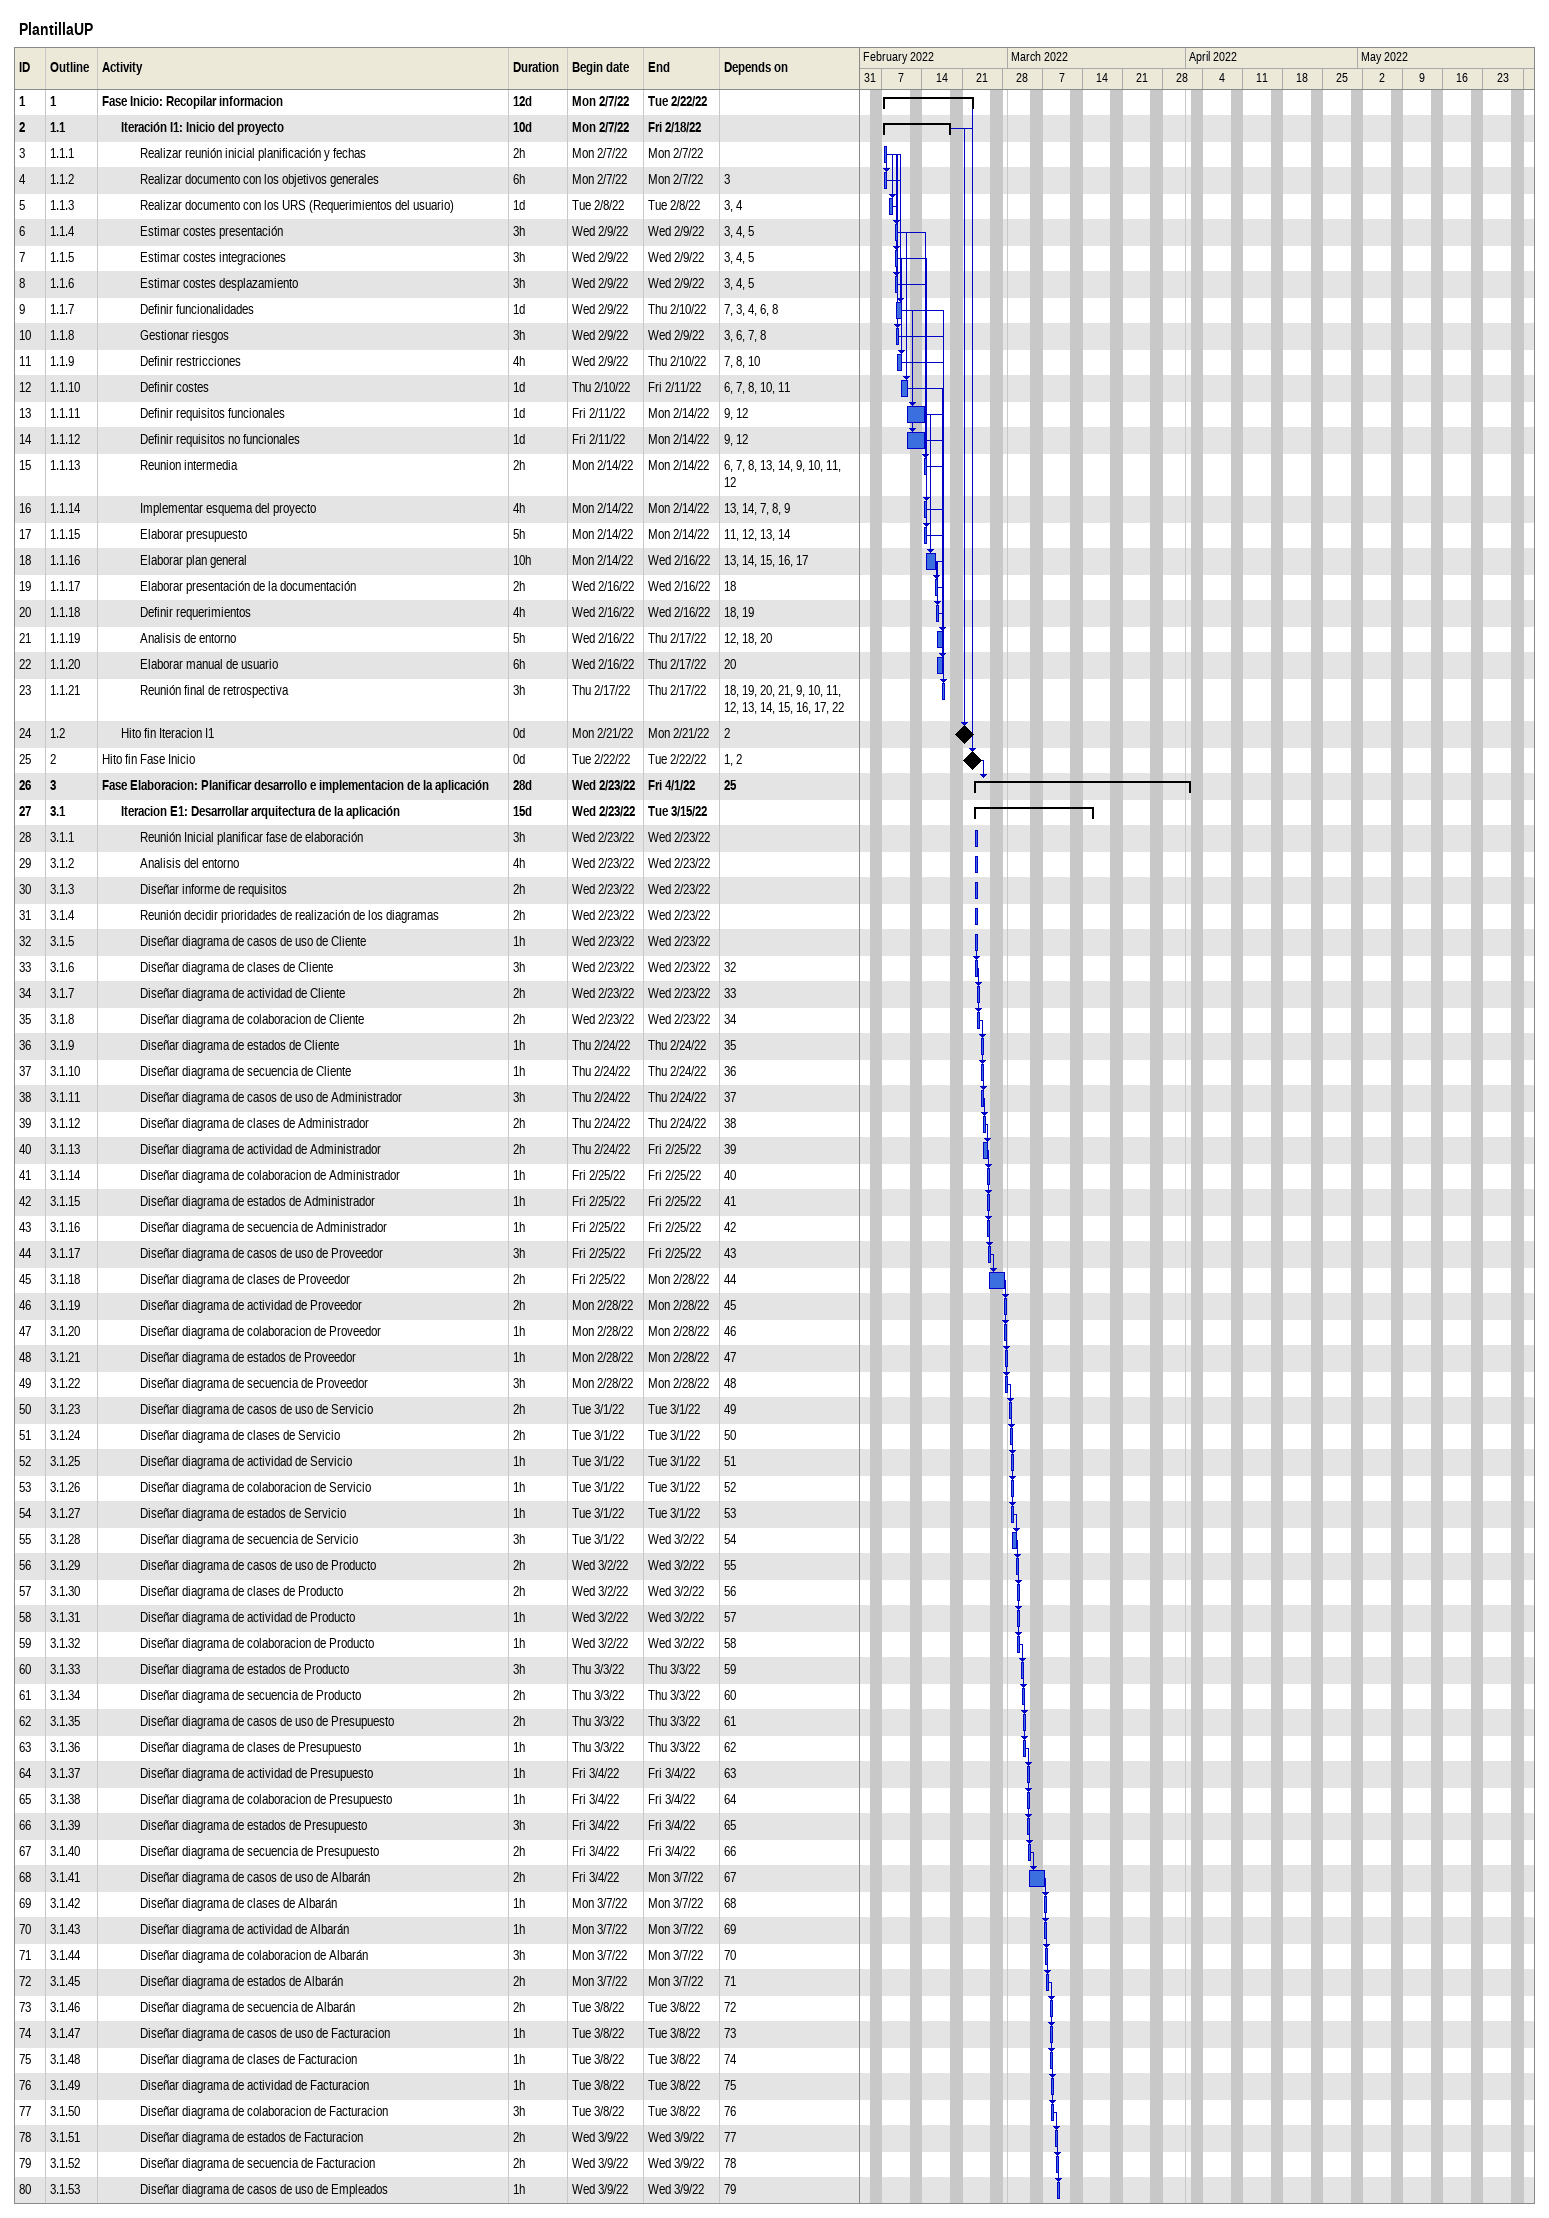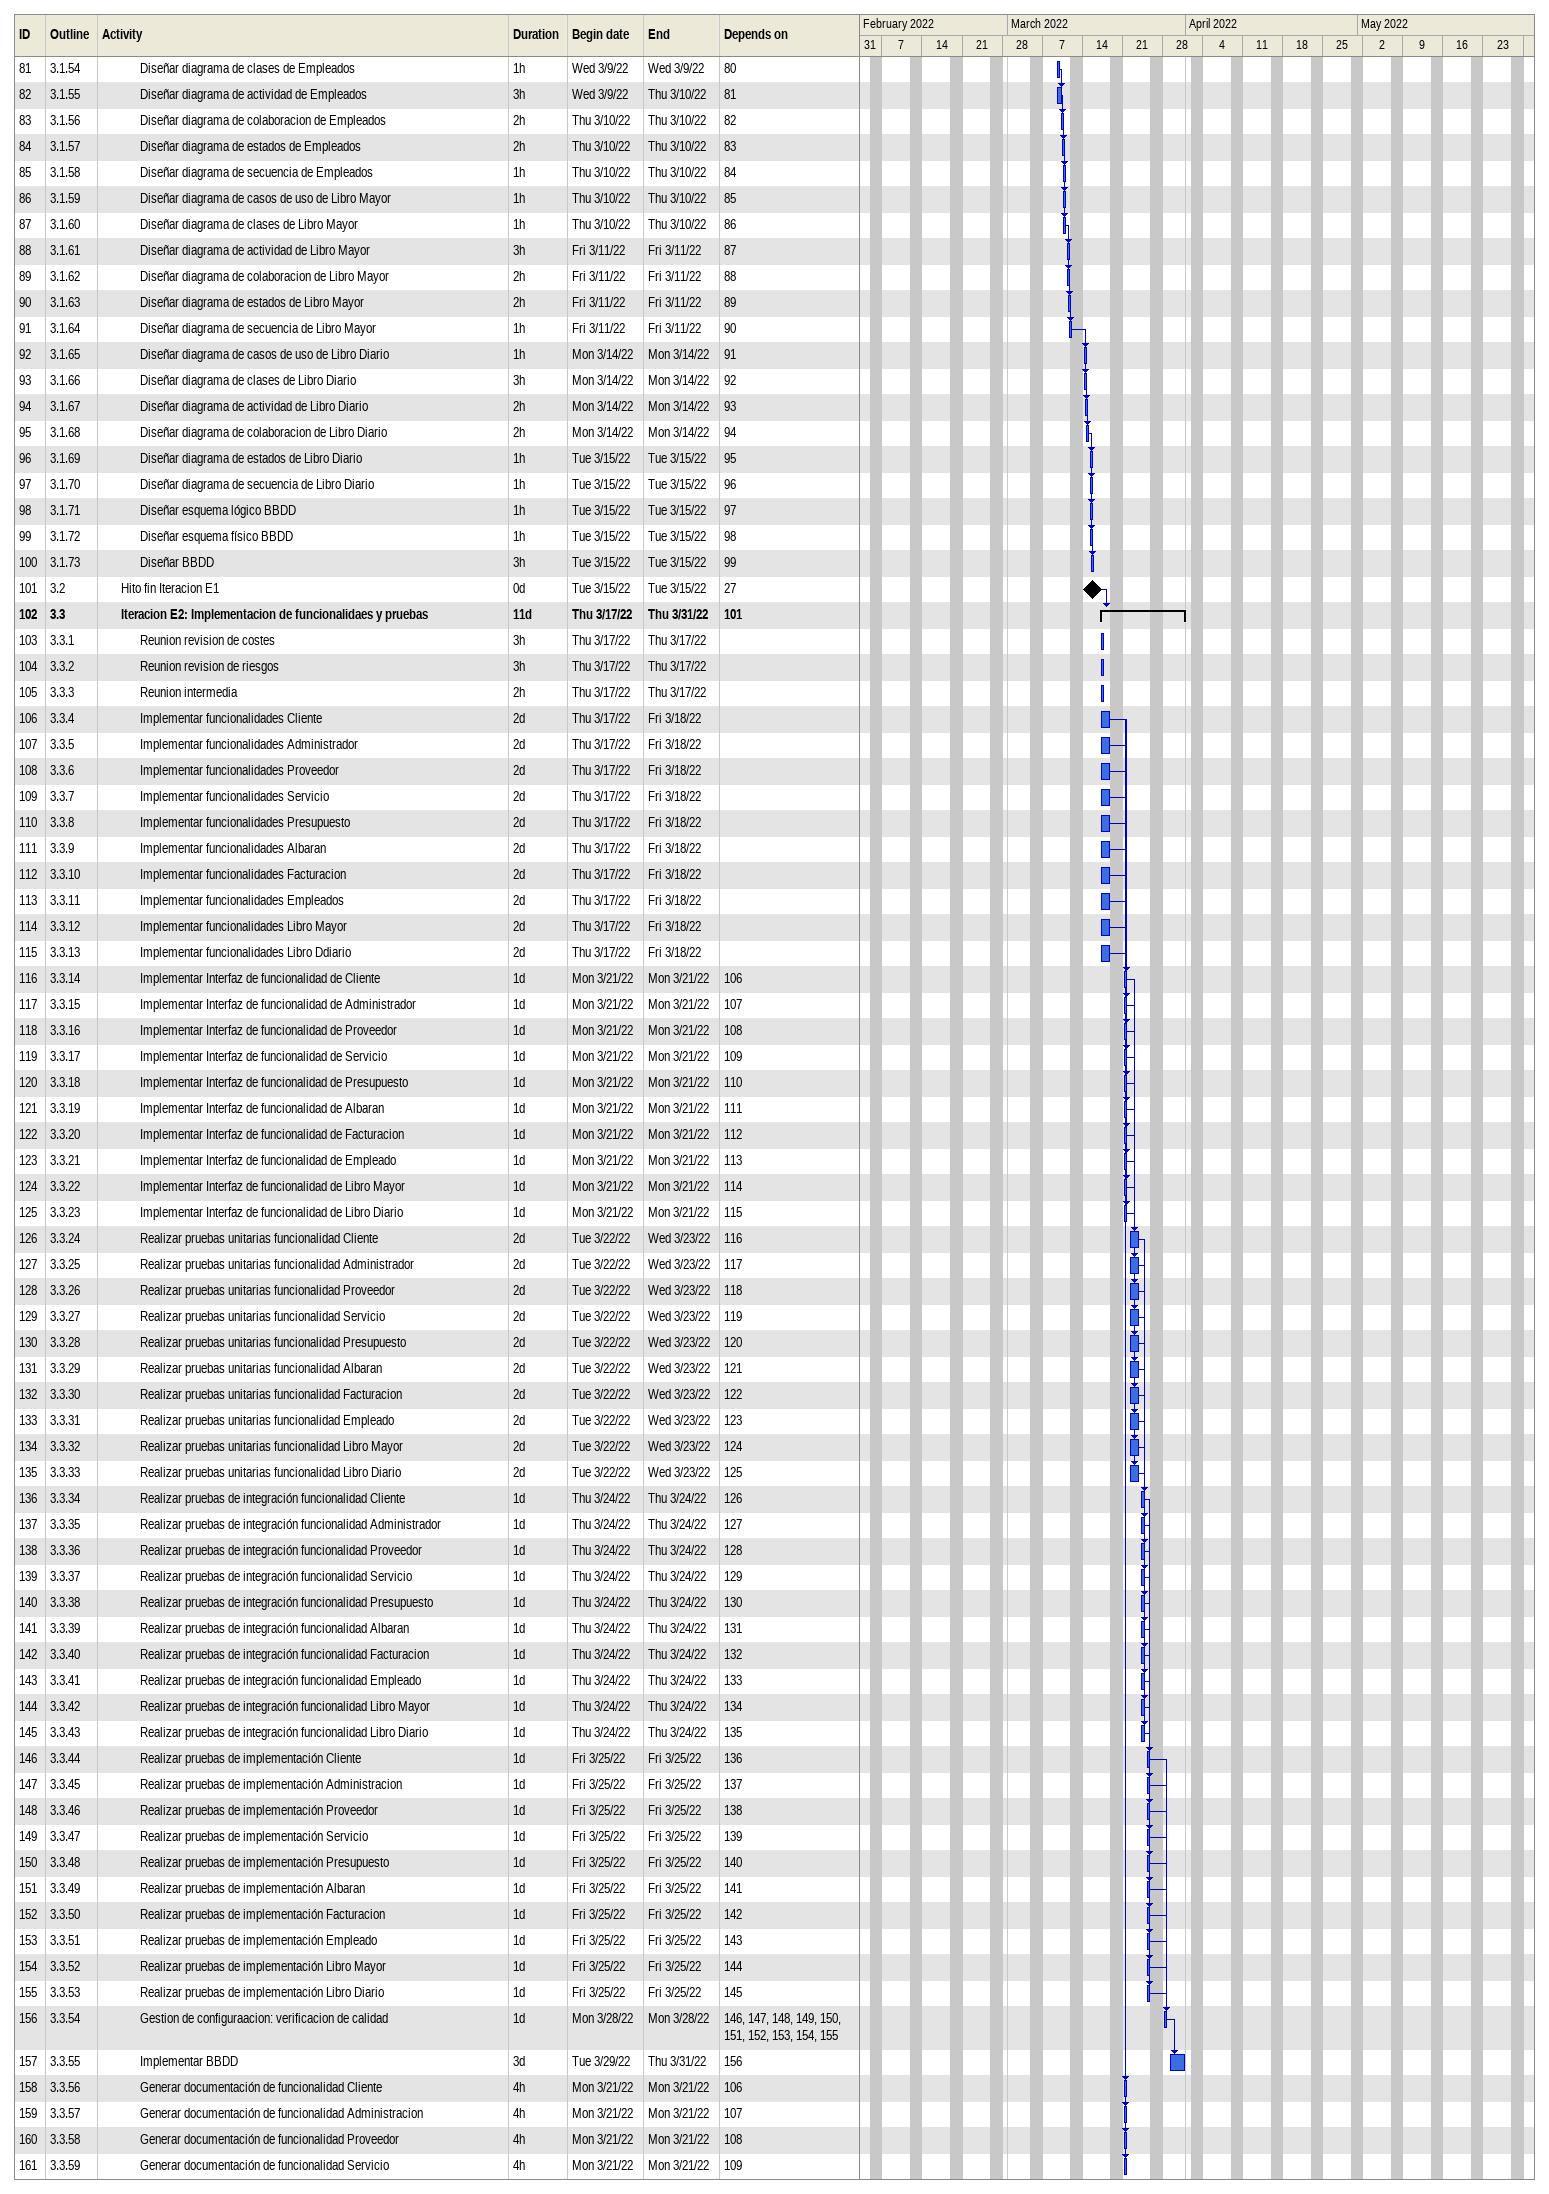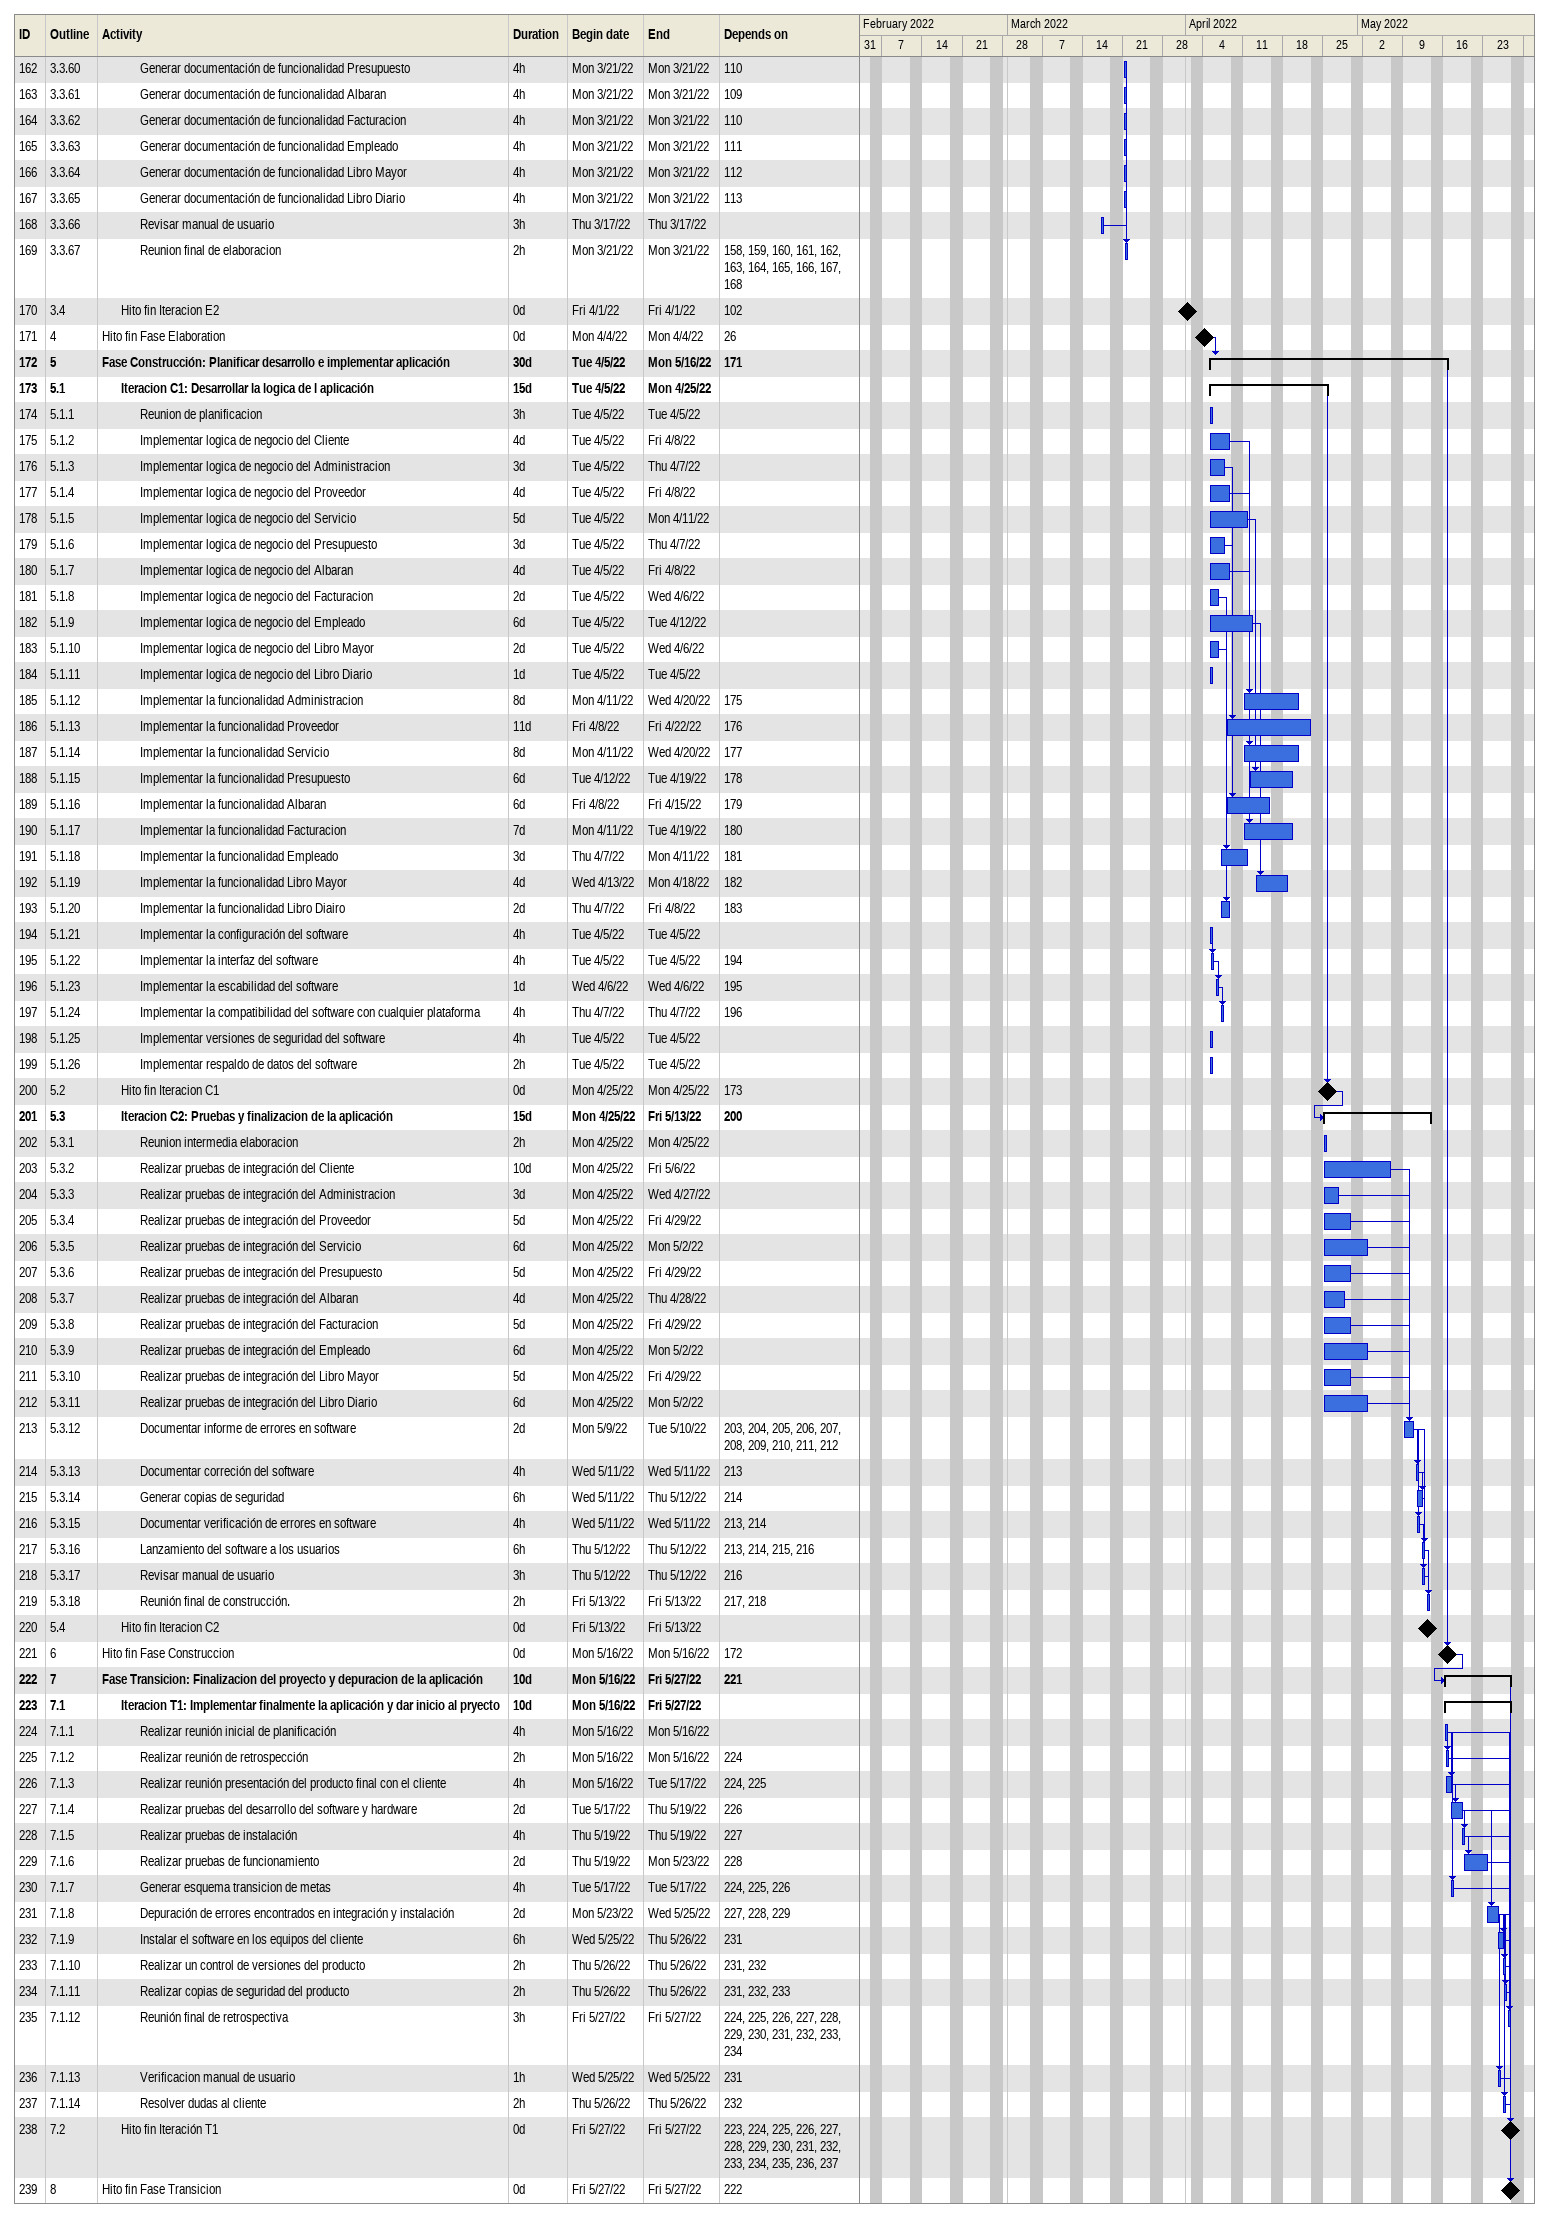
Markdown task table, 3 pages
PlantillaUP

| ID | WBS | Task | Duration | Start | Finish | Predecessors |
|---|---|---|---|---|---|---|
| 1 | 1 | **Fase Inicio: Recopilar informacion** | 12d | 2022-02-07 | 2022-02-22 |  |
| 2 | 1.1 | **Iteración I1: Inicio del proyecto** | 10d | 2022-02-07 | 2022-02-18 |  |
| 3 | 1.1.1 | Realizar reunión inicial planificación y fechas | 2h | 2022-02-07 | 2022-02-07 |  |
| 4 | 1.1.2 | Realizar documento con los objetivos generales | 6h | 2022-02-07 | 2022-02-07 | 3 |
| 5 | 1.1.3 | Realizar documento con los URS (Requerimientos del usuario) | 1d | 2022-02-08 | 2022-02-08 | 3, 4 |
| 6 | 1.1.4 | Estimar costes presentación | 3h | 2022-02-09 | 2022-02-09 | 3, 4, 5 |
| 7 | 1.1.5 | Estimar costes integraciones | 3h | 2022-02-09 | 2022-02-09 | 3, 4, 5 |
| 8 | 1.1.6 | Estimar costes desplazamiento | 3h | 2022-02-09 | 2022-02-09 | 3, 4, 5 |
| 9 | 1.1.7 | Definir funcionalidades | 1d | 2022-02-09 | 2022-02-10 | 7, 3, 4, 6, 8 |
| 10 | 1.1.8 | Gestionar riesgos | 3h | 2022-02-09 | 2022-02-09 | 3, 6, 7, 8 |
| 11 | 1.1.9 | Definir restricciones | 4h | 2022-02-09 | 2022-02-10 | 7, 8, 10 |
| 12 | 1.1.10 | Definir costes | 1d | 2022-02-10 | 2022-02-11 | 6, 7, 8, 10, 11 |
| 13 | 1.1.11 | Definir requisitos funcionales | 1d | 2022-02-11 | 2022-02-14 | 9, 12 |
| 14 | 1.1.12 | Definir requisitos no funcionales | 1d | 2022-02-11 | 2022-02-14 | 9, 12 |
| 15 | 1.1.13 | Reunion intermedia | 2h | 2022-02-14 | 2022-02-14 | 6, 7, 8, 13, 14, 9, 10, 11, 12 |
| 16 | 1.1.14 | Implementar esquema del proyecto | 4h | 2022-02-14 | 2022-02-14 | 13, 14, 7, 8, 9 |
| 17 | 1.1.15 | Elaborar presupuesto | 5h | 2022-02-14 | 2022-02-14 | 11, 12, 13, 14 |
| 18 | 1.1.16 | Elaborar plan general | 10h | 2022-02-14 | 2022-02-16 | 13, 14, 15, 16, 17 |
| 19 | 1.1.17 | Elaborar presentación de la documentación | 2h | 2022-02-16 | 2022-02-16 | 18 |
| 20 | 1.1.18 | Definir requerimientos | 4h | 2022-02-16 | 2022-02-16 | 18, 19 |
| 21 | 1.1.19 | Analisis de entorno | 5h | 2022-02-16 | 2022-02-17 | 12, 18, 20 |
| 22 | 1.1.20 | Elaborar manual de usuario | 6h | 2022-02-16 | 2022-02-17 | 20 |
| 23 | 1.1.21 | Reunión final de retrospectiva | 3h | 2022-02-17 | 2022-02-17 | 18, 19, 20, 21, 9, 10, 11, 12, 13, 14, 15, 16, 17, 22 |
| 24 | 1.2 | Hito fin Iteracion I1 | 0d | 2022-02-21 | 2022-02-21 | 2 |
| 25 | 2 | Hito fin Fase Inicio | 0d | 2022-02-22 | 2022-02-22 | 1, 2 |
| 26 | 3 | **Fase Elaboracion: Planificar desarrollo e implementacion de la aplicación** | 28d | 2022-02-23 | 2022-04-01 | 25 |
| 27 | 3.1 | **Iteracion E1: Desarrollar arquitectura de la aplicación** | 15d | 2022-02-23 | 2022-03-15 |  |
| 28 | 3.1.1 | Reunión Inicial planificar fase de elaboración | 3h | 2022-02-23 | 2022-02-23 |  |
| 29 | 3.1.2 | Analisis del entorno | 4h | 2022-02-23 | 2022-02-23 |  |
| 30 | 3.1.3 | Diseñar informe de requisitos | 2h | 2022-02-23 | 2022-02-23 |  |
| 31 | 3.1.4 | Reunión decidir prioridades de realización de los diagramas | 2h | 2022-02-23 | 2022-02-23 |  |
| 32 | 3.1.5 | Diseñar diagrama de casos de uso de Cliente | 1h | 2022-02-23 | 2022-02-23 |  |
| 33 | 3.1.6 | Diseñar diagrama de clases de Cliente | 3h | 2022-02-23 | 2022-02-23 | 32 |
| 34 | 3.1.7 | Diseñar diagrama de actividad de Cliente | 2h | 2022-02-23 | 2022-02-23 | 33 |
| 35 | 3.1.8 | Diseñar diagrama de colaboracion de Cliente | 2h | 2022-02-23 | 2022-02-23 | 34 |
| 36 | 3.1.9 | Diseñar diagrama de estados de Cliente | 1h | 2022-02-24 | 2022-02-24 | 35 |
| 37 | 3.1.10 | Diseñar diagrama de secuencia de Cliente | 1h | 2022-02-24 | 2022-02-24 | 36 |
| 38 | 3.1.11 | Diseñar diagrama de casos de uso de Administrador | 3h | 2022-02-24 | 2022-02-24 | 37 |
| 39 | 3.1.12 | Diseñar diagrama de clases de Administrador | 2h | 2022-02-24 | 2022-02-24 | 38 |
| 40 | 3.1.13 | Diseñar diagrama de actividad de Administrador | 2h | 2022-02-24 | 2022-02-25 | 39 |
| 41 | 3.1.14 | Diseñar diagrama de colaboracion de Administrador | 1h | 2022-02-25 | 2022-02-25 | 40 |
| 42 | 3.1.15 | Diseñar diagrama de estados de Administrador | 1h | 2022-02-25 | 2022-02-25 | 41 |
| 43 | 3.1.16 | Diseñar diagrama de secuencia de Administrador | 1h | 2022-02-25 | 2022-02-25 | 42 |
| 44 | 3.1.17 | Diseñar diagrama de casos de uso de Proveedor | 3h | 2022-02-25 | 2022-02-25 | 43 |
| 45 | 3.1.18 | Diseñar diagrama de clases de Proveedor | 2h | 2022-02-25 | 2022-02-28 | 44 |
| 46 | 3.1.19 | Diseñar diagrama de actividad de Proveedor | 2h | 2022-02-28 | 2022-02-28 | 45 |
| 47 | 3.1.20 | Diseñar diagrama de colaboracion de Proveedor | 1h | 2022-02-28 | 2022-02-28 | 46 |
| 48 | 3.1.21 | Diseñar diagrama de estados de Proveedor | 1h | 2022-02-28 | 2022-02-28 | 47 |
| 49 | 3.1.22 | Diseñar diagrama de secuencia de Proveedor | 3h | 2022-02-28 | 2022-02-28 | 48 |
| 50 | 3.1.23 | Diseñar diagrama de casos de uso de Servicio | 2h | 2022-03-01 | 2022-03-01 | 49 |
| 51 | 3.1.24 | Diseñar diagrama de clases de Servicio | 2h | 2022-03-01 | 2022-03-01 | 50 |
| 52 | 3.1.25 | Diseñar diagrama de actividad de Servicio | 1h | 2022-03-01 | 2022-03-01 | 51 |
| 53 | 3.1.26 | Diseñar diagrama de colaboracion de Servicio | 1h | 2022-03-01 | 2022-03-01 | 52 |
| 54 | 3.1.27 | Diseñar diagrama de estados de Servicio | 1h | 2022-03-01 | 2022-03-01 | 53 |
| 55 | 3.1.28 | Diseñar diagrama de secuencia de Servicio | 3h | 2022-03-01 | 2022-03-02 | 54 |
| 56 | 3.1.29 | Diseñar diagrama de casos de uso de Producto | 2h | 2022-03-02 | 2022-03-02 | 55 |
| 57 | 3.1.30 | Diseñar diagrama de clases de Producto | 2h | 2022-03-02 | 2022-03-02 | 56 |
| 58 | 3.1.31 | Diseñar diagrama de actividad de Producto | 1h | 2022-03-02 | 2022-03-02 | 57 |
| 59 | 3.1.32 | Diseñar diagrama de colaboracion de Producto | 1h | 2022-03-02 | 2022-03-02 | 58 |
| 60 | 3.1.33 | Diseñar diagrama de estados de Producto | 3h | 2022-03-03 | 2022-03-03 | 59 |
| 61 | 3.1.34 | Diseñar diagrama de secuencia de Producto | 2h | 2022-03-03 | 2022-03-03 | 60 |
| 62 | 3.1.35 | Diseñar diagrama de casos de uso de Presupuesto | 2h | 2022-03-03 | 2022-03-03 | 61 |
| 63 | 3.1.36 | Diseñar diagrama de clases de Presupuesto | 1h | 2022-03-03 | 2022-03-03 | 62 |
| 64 | 3.1.37 | Diseñar diagrama de actividad de Presupuesto | 1h | 2022-03-04 | 2022-03-04 | 63 |
| 65 | 3.1.38 | Diseñar diagrama de colaboracion de Presupuesto | 1h | 2022-03-04 | 2022-03-04 | 64 |
| 66 | 3.1.39 | Diseñar diagrama de estados de Presupuesto | 3h | 2022-03-04 | 2022-03-04 | 65 |
| 67 | 3.1.40 | Diseñar diagrama de secuencia de Presupuesto | 2h | 2022-03-04 | 2022-03-04 | 66 |
| 68 | 3.1.41 | Diseñar diagrama de casos de uso de Albarán | 2h | 2022-03-04 | 2022-03-07 | 67 |
| 69 | 3.1.42 | Diseñar diagrama de clases de Albarán | 1h | 2022-03-07 | 2022-03-07 | 68 |
| 70 | 3.1.43 | Diseñar diagrama de actividad de Albarán | 1h | 2022-03-07 | 2022-03-07 | 69 |
| 71 | 3.1.44 | Diseñar diagrama de colaboracion de Albarán | 3h | 2022-03-07 | 2022-03-07 | 70 |
| 72 | 3.1.45 | Diseñar diagrama de estados de Albarán | 2h | 2022-03-07 | 2022-03-07 | 71 |
| 73 | 3.1.46 | Diseñar diagrama de secuencia de Albarán | 2h | 2022-03-08 | 2022-03-08 | 72 |
| 74 | 3.1.47 | Diseñar diagrama de casos de uso de Facturacion | 1h | 2022-03-08 | 2022-03-08 | 73 |
| 75 | 3.1.48 | Diseñar diagrama de clases de Facturacion | 1h | 2022-03-08 | 2022-03-08 | 74 |
| 76 | 3.1.49 | Diseñar diagrama de actividad de Facturacion | 1h | 2022-03-08 | 2022-03-08 | 75 |
| 77 | 3.1.50 | Diseñar diagrama de colaboracion de Facturacion | 3h | 2022-03-08 | 2022-03-08 | 76 |
| 78 | 3.1.51 | Diseñar diagrama de estados de Facturacion | 2h | 2022-03-09 | 2022-03-09 | 77 |
| 79 | 3.1.52 | Diseñar diagrama de secuencia de Facturacion | 2h | 2022-03-09 | 2022-03-09 | 78 |
| 80 | 3.1.53 | Diseñar diagrama de casos de uso de Empleados | 1h | 2022-03-09 | 2022-03-09 | 79 |
| 81 | 3.1.54 | Diseñar diagrama de clases de Empleados | 1h | 2022-03-09 | 2022-03-09 | 80 |
| 82 | 3.1.55 | Diseñar diagrama de actividad de Empleados | 3h | 2022-03-09 | 2022-03-10 | 81 |
| 83 | 3.1.56 | Diseñar diagrama de colaboracion de Empleados | 2h | 2022-03-10 | 2022-03-10 | 82 |
| 84 | 3.1.57 | Diseñar diagrama de estados de Empleados | 2h | 2022-03-10 | 2022-03-10 | 83 |
| 85 | 3.1.58 | Diseñar diagrama de secuencia de Empleados | 1h | 2022-03-10 | 2022-03-10 | 84 |
| 86 | 3.1.59 | Diseñar diagrama de casos de uso de Libro Mayor | 1h | 2022-03-10 | 2022-03-10 | 85 |
| 87 | 3.1.60 | Diseñar diagrama de clases de Libro Mayor | 1h | 2022-03-10 | 2022-03-10 | 86 |
| 88 | 3.1.61 | Diseñar diagrama de actividad de Libro Mayor | 3h | 2022-03-11 | 2022-03-11 | 87 |
| 89 | 3.1.62 | Diseñar diagrama de colaboracion de Libro Mayor | 2h | 2022-03-11 | 2022-03-11 | 88 |
| 90 | 3.1.63 | Diseñar diagrama de estados de Libro Mayor | 2h | 2022-03-11 | 2022-03-11 | 89 |
| 91 | 3.1.64 | Diseñar diagrama de secuencia de Libro Mayor | 1h | 2022-03-11 | 2022-03-11 | 90 |
| 92 | 3.1.65 | Diseñar diagrama de casos de uso de Libro Diario | 1h | 2022-03-14 | 2022-03-14 | 91 |
| 93 | 3.1.66 | Diseñar diagrama de clases de Libro Diario | 3h | 2022-03-14 | 2022-03-14 | 92 |
| 94 | 3.1.67 | Diseñar diagrama de actividad de Libro Diario | 2h | 2022-03-14 | 2022-03-14 | 93 |
| 95 | 3.1.68 | Diseñar diagrama de colaboracion de Libro Diario | 2h | 2022-03-14 | 2022-03-14 | 94 |
| 96 | 3.1.69 | Diseñar diagrama de estados de Libro Diario | 1h | 2022-03-15 | 2022-03-15 | 95 |
| 97 | 3.1.70 | Diseñar diagrama de secuencia de Libro Diario | 1h | 2022-03-15 | 2022-03-15 | 96 |
| 98 | 3.1.71 | Diseñar esquema lógico BBDD | 1h | 2022-03-15 | 2022-03-15 | 97 |
| 99 | 3.1.72 | Diseñar esquema físico BBDD | 1h | 2022-03-15 | 2022-03-15 | 98 |
| 100 | 3.1.73 | Diseñar BBDD | 3h | 2022-03-15 | 2022-03-15 | 99 |
| 101 | 3.2 | Hito fin Iteracion E1 | 0d | 2022-03-15 | 2022-03-15 | 27 |
| 102 | 3.3 | **Iteracion E2: Implementacion de funcionalidaes y pruebas** | 11d | 2022-03-17 | 2022-03-31 | 101 |
| 103 | 3.3.1 | Reunion revision de costes | 3h | 2022-03-17 | 2022-03-17 |  |
| 104 | 3.3.2 | Reunion revision de riesgos | 3h | 2022-03-17 | 2022-03-17 |  |
| 105 | 3.3.3 | Reunion intermedia | 2h | 2022-03-17 | 2022-03-17 |  |
| 106 | 3.3.4 | Implementar funcionalidades Cliente | 2d | 2022-03-17 | 2022-03-18 |  |
| 107 | 3.3.5 | Implementar funcionalidades Administrador | 2d | 2022-03-17 | 2022-03-18 |  |
| 108 | 3.3.6 | Implementar funcionalidades Proveedor | 2d | 2022-03-17 | 2022-03-18 |  |
| 109 | 3.3.7 | Implementar funcionalidades Servicio | 2d | 2022-03-17 | 2022-03-18 |  |
| 110 | 3.3.8 | Implementar funcionalidades Presupuesto | 2d | 2022-03-17 | 2022-03-18 |  |
| 111 | 3.3.9 | Implementar funcionalidades Albaran | 2d | 2022-03-17 | 2022-03-18 |  |
| 112 | 3.3.10 | Implementar funcionalidades Facturacion | 2d | 2022-03-17 | 2022-03-18 |  |
| 113 | 3.3.11 | Implementar funcionalidades Empleados | 2d | 2022-03-17 | 2022-03-18 |  |
| 114 | 3.3.12 | Implementar funcionalidades Libro Mayor | 2d | 2022-03-17 | 2022-03-18 |  |
| 115 | 3.3.13 | Implementar funcionalidades Libro Ddiario | 2d | 2022-03-17 | 2022-03-18 |  |
| 116 | 3.3.14 | Implementar Interfaz de funcionalidad de Cliente | 1d | 2022-03-21 | 2022-03-21 | 106 |
| 117 | 3.3.15 | Implementar Interfaz de funcionalidad de Administrador | 1d | 2022-03-21 | 2022-03-21 | 107 |
| 118 | 3.3.16 | Implementar Interfaz de funcionalidad de Proveedor | 1d | 2022-03-21 | 2022-03-21 | 108 |
| 119 | 3.3.17 | Implementar Interfaz de funcionalidad de Servicio | 1d | 2022-03-21 | 2022-03-21 | 109 |
| 120 | 3.3.18 | Implementar Interfaz de funcionalidad de Presupuesto | 1d | 2022-03-21 | 2022-03-21 | 110 |
| 121 | 3.3.19 | Implementar Interfaz de funcionalidad de Albaran | 1d | 2022-03-21 | 2022-03-21 | 111 |
| 122 | 3.3.20 | Implementar Interfaz de funcionalidad de Facturacion | 1d | 2022-03-21 | 2022-03-21 | 112 |
| 123 | 3.3.21 | Implementar Interfaz de funcionalidad de Empleado | 1d | 2022-03-21 | 2022-03-21 | 113 |
| 124 | 3.3.22 | Implementar Interfaz de funcionalidad de Libro Mayor | 1d | 2022-03-21 | 2022-03-21 | 114 |
| 125 | 3.3.23 | Implementar Interfaz de funcionalidad de Libro Diario | 1d | 2022-03-21 | 2022-03-21 | 115 |
| 126 | 3.3.24 | Realizar pruebas unitarias funcionalidad Cliente | 2d | 2022-03-22 | 2022-03-23 | 116 |
| 127 | 3.3.25 | Realizar pruebas unitarias funcionalidad Administrador | 2d | 2022-03-22 | 2022-03-23 | 117 |
| 128 | 3.3.26 | Realizar pruebas unitarias funcionalidad Proveedor | 2d | 2022-03-22 | 2022-03-23 | 118 |
| 129 | 3.3.27 | Realizar pruebas unitarias funcionalidad Servicio | 2d | 2022-03-22 | 2022-03-23 | 119 |
| 130 | 3.3.28 | Realizar pruebas unitarias funcionalidad Presupuesto | 2d | 2022-03-22 | 2022-03-23 | 120 |
| 131 | 3.3.29 | Realizar pruebas unitarias funcionalidad Albaran | 2d | 2022-03-22 | 2022-03-23 | 121 |
| 132 | 3.3.30 | Realizar pruebas unitarias funcionalidad Facturacion | 2d | 2022-03-22 | 2022-03-23 | 122 |
| 133 | 3.3.31 | Realizar pruebas unitarias funcionalidad Empleado | 2d | 2022-03-22 | 2022-03-23 | 123 |
| 134 | 3.3.32 | Realizar pruebas unitarias funcionalidad Libro Mayor | 2d | 2022-03-22 | 2022-03-23 | 124 |
| 135 | 3.3.33 | Realizar pruebas unitarias funcionalidad Libro Diario | 2d | 2022-03-22 | 2022-03-23 | 125 |
| 136 | 3.3.34 | Realizar pruebas de integración funcionalidad Cliente | 1d | 2022-03-24 | 2022-03-24 | 126 |
| 137 | 3.3.35 | Realizar pruebas de integración funcionalidad Administrador | 1d | 2022-03-24 | 2022-03-24 | 127 |
| 138 | 3.3.36 | Realizar pruebas de integración funcionalidad Proveedor | 1d | 2022-03-24 | 2022-03-24 | 128 |
| 139 | 3.3.37 | Realizar pruebas de integración funcionalidad Servicio | 1d | 2022-03-24 | 2022-03-24 | 129 |
| 140 | 3.3.38 | Realizar pruebas de integración funcionalidad Presupuesto | 1d | 2022-03-24 | 2022-03-24 | 130 |
| 141 | 3.3.39 | Realizar pruebas de integración funcionalidad Albaran | 1d | 2022-03-24 | 2022-03-24 | 131 |
| 142 | 3.3.40 | Realizar pruebas de integración funcionalidad Facturacion | 1d | 2022-03-24 | 2022-03-24 | 132 |
| 143 | 3.3.41 | Realizar pruebas de integración funcionalidad Empleado | 1d | 2022-03-24 | 2022-03-24 | 133 |
| 144 | 3.3.42 | Realizar pruebas de integración funcionalidad Libro Mayor | 1d | 2022-03-24 | 2022-03-24 | 134 |
| 145 | 3.3.43 | Realizar pruebas de integración funcionalidad Libro Diario | 1d | 2022-03-24 | 2022-03-24 | 135 |
| 146 | 3.3.44 | Realizar pruebas de implementación Cliente | 1d | 2022-03-25 | 2022-03-25 | 136 |
| 147 | 3.3.45 | Realizar pruebas de implementación Administracion | 1d | 2022-03-25 | 2022-03-25 | 137 |
| 148 | 3.3.46 | Realizar pruebas de implementación Proveedor | 1d | 2022-03-25 | 2022-03-25 | 138 |
| 149 | 3.3.47 | Realizar pruebas de implementación Servicio | 1d | 2022-03-25 | 2022-03-25 | 139 |
| 150 | 3.3.48 | Realizar pruebas de implementación Presupuesto | 1d | 2022-03-25 | 2022-03-25 | 140 |
| 151 | 3.3.49 | Realizar pruebas de implementación Albaran | 1d | 2022-03-25 | 2022-03-25 | 141 |
| 152 | 3.3.50 | Realizar pruebas de implementación Facturacion | 1d | 2022-03-25 | 2022-03-25 | 142 |
| 153 | 3.3.51 | Realizar pruebas de implementación Empleado | 1d | 2022-03-25 | 2022-03-25 | 143 |
| 154 | 3.3.52 | Realizar pruebas de implementación Libro Mayor | 1d | 2022-03-25 | 2022-03-25 | 144 |
| 155 | 3.3.53 | Realizar pruebas de implementación Libro Diario | 1d | 2022-03-25 | 2022-03-25 | 145 |
| 156 | 3.3.54 | Gestion de configuraacion: verificacion de calidad | 1d | 2022-03-28 | 2022-03-28 | 146, 147, 148, 149, 150, 151, 152, 153, 154, 155 |
| 157 | 3.3.55 | Implementar BBDD | 3d | 2022-03-29 | 2022-03-31 | 156 |
| 158 | 3.3.56 | Generar documentación de funcionalidad Cliente | 4h | 2022-03-21 | 2022-03-21 | 106 |
| 159 | 3.3.57 | Generar documentación de funcionalidad Administracion | 4h | 2022-03-21 | 2022-03-21 | 107 |
| 160 | 3.3.58 | Generar documentación de funcionalidad Proveedor | 4h | 2022-03-21 | 2022-03-21 | 108 |
| 161 | 3.3.59 | Generar documentación de funcionalidad Servicio | 4h | 2022-03-21 | 2022-03-21 | 109 |
| 162 | 3.3.60 | Generar documentación de funcionalidad Presupuesto | 4h | 2022-03-21 | 2022-03-21 | 110 |
| 163 | 3.3.61 | Generar documentación de funcionalidad Albaran | 4h | 2022-03-21 | 2022-03-21 | 109 |
| 164 | 3.3.62 | Generar documentación de funcionalidad Facturacion | 4h | 2022-03-21 | 2022-03-21 | 110 |
| 165 | 3.3.63 | Generar documentación de funcionalidad Empleado | 4h | 2022-03-21 | 2022-03-21 | 111 |
| 166 | 3.3.64 | Generar documentación de funcionalidad Libro Mayor | 4h | 2022-03-21 | 2022-03-21 | 112 |
| 167 | 3.3.65 | Generar documentación de funcionalidad Libro Diario | 4h | 2022-03-21 | 2022-03-21 | 113 |
| 168 | 3.3.66 | Revisar manual de usuario | 3h | 2022-03-17 | 2022-03-17 |  |
| 169 | 3.3.67 | Reunion final de elaboracion | 2h | 2022-03-21 | 2022-03-21 | 158, 159, 160, 161, 162, 163, 164, 165, 166, 167, 168 |
| 170 | 3.4 | Hito fin Iteracion E2 | 0d | 2022-04-01 | 2022-04-01 | 102 |
| 171 | 4 | Hito fin Fase Elaboration | 0d | 2022-04-04 | 2022-04-04 | 26 |
| 172 | 5 | **Fase Construcción: Planificar desarrollo e implementar aplicación** | 30d | 2022-04-05 | 2022-05-16 | 171 |
| 173 | 5.1 | **Iteracion C1: Desarrollar la logica de l aplicación** | 15d | 2022-04-05 | 2022-04-25 |  |
| 174 | 5.1.1 | Reunion de planificacion | 3h | 2022-04-05 | 2022-04-05 |  |
| 175 | 5.1.2 | Implementar logica de negocio del Cliente | 4d | 2022-04-05 | 2022-04-08 |  |
| 176 | 5.1.3 | Implementar logica de negocio del Administracion | 3d | 2022-04-05 | 2022-04-07 |  |
| 177 | 5.1.4 | Implementar logica de negocio del Proveedor | 4d | 2022-04-05 | 2022-04-08 |  |
| 178 | 5.1.5 | Implementar logica de negocio del Servicio | 5d | 2022-04-05 | 2022-04-11 |  |
| 179 | 5.1.6 | Implementar logica de negocio del Presupuesto | 3d | 2022-04-05 | 2022-04-07 |  |
| 180 | 5.1.7 | Implementar logica de negocio del Albaran | 4d | 2022-04-05 | 2022-04-08 |  |
| 181 | 5.1.8 | Implementar logica de negocio del Facturacion | 2d | 2022-04-05 | 2022-04-06 |  |
| 182 | 5.1.9 | Implementar logica de negocio del Empleado | 6d | 2022-04-05 | 2022-04-12 |  |
| 183 | 5.1.10 | Implementar logica de negocio del Libro Mayor | 2d | 2022-04-05 | 2022-04-06 |  |
| 184 | 5.1.11 | Implementar logica de negocio del Libro Diario | 1d | 2022-04-05 | 2022-04-05 |  |
| 185 | 5.1.12 | Implementar la funcionalidad Administracion | 8d | 2022-04-11 | 2022-04-20 | 175 |
| 186 | 5.1.13 | Implementar la funcionalidad Proveedor | 11d | 2022-04-08 | 2022-04-22 | 176 |
| 187 | 5.1.14 | Implementar la funcionalidad Servicio | 8d | 2022-04-11 | 2022-04-20 | 177 |
| 188 | 5.1.15 | Implementar la funcionalidad Presupuesto | 6d | 2022-04-12 | 2022-04-19 | 178 |
| 189 | 5.1.16 | Implementar la funcionalidad Albaran | 6d | 2022-04-08 | 2022-04-15 | 179 |
| 190 | 5.1.17 | Implementar la funcionalidad Facturacion | 7d | 2022-04-11 | 2022-04-19 | 180 |
| 191 | 5.1.18 | Implementar la funcionalidad Empleado | 3d | 2022-04-07 | 2022-04-11 | 181 |
| 192 | 5.1.19 | Implementar la funcionalidad Libro Mayor | 4d | 2022-04-13 | 2022-04-18 | 182 |
| 193 | 5.1.20 | Implementar la funcionalidad Libro Diairo | 2d | 2022-04-07 | 2022-04-08 | 183 |
| 194 | 5.1.21 | Implementar la configuración del software | 4h | 2022-04-05 | 2022-04-05 |  |
| 195 | 5.1.22 | Implementar la interfaz del software | 4h | 2022-04-05 | 2022-04-05 | 194 |
| 196 | 5.1.23 | Implementar la escabilidad del software | 1d | 2022-04-06 | 2022-04-06 | 195 |
| 197 | 5.1.24 | Implementar la compatibilidad del software con cualquier plataforma | 4h | 2022-04-07 | 2022-04-07 | 196 |
| 198 | 5.1.25 | Implementar versiones de seguridad del software | 4h | 2022-04-05 | 2022-04-05 |  |
| 199 | 5.1.26 | Implementar respaldo de datos del software | 2h | 2022-04-05 | 2022-04-05 |  |
| 200 | 5.2 | Hito fin Iteracion C1 | 0d | 2022-04-25 | 2022-04-25 | 173 |
| 201 | 5.3 | **Iteracion C2: Pruebas y finalizacion de la aplicación** | 15d | 2022-04-25 | 2022-05-13 | 200 |
| 202 | 5.3.1 | Reunion intermedia elaboracion | 2h | 2022-04-25 | 2022-04-25 |  |
| 203 | 5.3.2 | Realizar pruebas de integración del Cliente | 10d | 2022-04-25 | 2022-05-06 |  |
| 204 | 5.3.3 | Realizar pruebas de integración del Administracion | 3d | 2022-04-25 | 2022-04-27 |  |
| 205 | 5.3.4 | Realizar pruebas de integración del Proveedor | 5d | 2022-04-25 | 2022-04-29 |  |
| 206 | 5.3.5 | Realizar pruebas de integración del Servicio | 6d | 2022-04-25 | 2022-05-02 |  |
| 207 | 5.3.6 | Realizar pruebas de integración del Presupuesto | 5d | 2022-04-25 | 2022-04-29 |  |
| 208 | 5.3.7 | Realizar pruebas de integración del Albaran | 4d | 2022-04-25 | 2022-04-28 |  |
| 209 | 5.3.8 | Realizar pruebas de integración del Facturacion | 5d | 2022-04-25 | 2022-04-29 |  |
| 210 | 5.3.9 | Realizar pruebas de integración del Empleado | 6d | 2022-04-25 | 2022-05-02 |  |
| 211 | 5.3.10 | Realizar pruebas de integración del Libro Mayor | 5d | 2022-04-25 | 2022-04-29 |  |
| 212 | 5.3.11 | Realizar pruebas de integración del Libro Diario | 6d | 2022-04-25 | 2022-05-02 |  |
| 213 | 5.3.12 | Documentar informe de errores en software | 2d | 2022-05-09 | 2022-05-10 | 203, 204, 205, 206, 207, 208, 209, 210, 211, 212 |
| 214 | 5.3.13 | Documentar correción del software | 4h | 2022-05-11 | 2022-05-11 | 213 |
| 215 | 5.3.14 | Generar copias de seguridad | 6h | 2022-05-11 | 2022-05-12 | 214 |
| 216 | 5.3.15 | Documentar verificación de errores en software | 4h | 2022-05-11 | 2022-05-11 | 213, 214 |
| 217 | 5.3.16 | Lanzamiento del software a los usuarios | 6h | 2022-05-12 | 2022-05-12 | 213, 214, 215, 216 |
| 218 | 5.3.17 | Revisar manual de usuario | 3h | 2022-05-12 | 2022-05-12 | 216 |
| 219 | 5.3.18 | Reunión final de construcción. | 2h | 2022-05-13 | 2022-05-13 | 217, 218 |
| 220 | 5.4 | Hito fin Iteracion C2 | 0d | 2022-05-13 | 2022-05-13 |  |
| 221 | 6 | Hito fin Fase Construccion | 0d | 2022-05-16 | 2022-05-16 | 172 |
| 222 | 7 | **Fase Transicion: Finalizacion del proyecto y depuracion de la aplicación** | 10d | 2022-05-16 | 2022-05-27 | 221 |
| 223 | 7.1 | **Iteracion T1: Implementar finalmente la aplicación y dar inicio al pryecto** | 10d | 2022-05-16 | 2022-05-27 |  |
| 224 | 7.1.1 | Realizar reunión inicial de planificación | 4h | 2022-05-16 | 2022-05-16 |  |
| 225 | 7.1.2 | Realizar reunión de retrospección | 2h | 2022-05-16 | 2022-05-16 | 224 |
| 226 | 7.1.3 | Realizar reunión presentación del producto final con el cliente | 4h | 2022-05-16 | 2022-05-17 | 224, 225 |
| 227 | 7.1.4 | Realizar pruebas del desarrollo del software y hardware | 2d | 2022-05-17 | 2022-05-19 | 226 |
| 228 | 7.1.5 | Realizar pruebas de instalación | 4h | 2022-05-19 | 2022-05-19 | 227 |
| 229 | 7.1.6 | Realizar pruebas de funcionamiento | 2d | 2022-05-19 | 2022-05-23 | 228 |
| 230 | 7.1.7 | Generar esquema transicion de metas | 4h | 2022-05-17 | 2022-05-17 | 224, 225, 226 |
| 231 | 7.1.8 | Depuración de errores encontrados en integración y instalación | 2d | 2022-05-23 | 2022-05-25 | 227, 228, 229 |
| 232 | 7.1.9 | Instalar el software en los equipos del cliente | 6h | 2022-05-25 | 2022-05-26 | 231 |
| 233 | 7.1.10 | Realizar un control de versiones del producto | 2h | 2022-05-26 | 2022-05-26 | 231, 232 |
| 234 | 7.1.11 | Realizar copias de seguridad del producto | 2h | 2022-05-26 | 2022-05-26 | 231, 232, 233 |
| 235 | 7.1.12 | Reunión final de retrospectiva | 3h | 2022-05-27 | 2022-05-27 | 224, 225, 226, 227, 228, 229, 230, 231, 232, 233, 234 |
| 236 | 7.1.13 | Verificacion manual de usuario | 1h | 2022-05-25 | 2022-05-25 | 231 |
| 237 | 7.1.14 | Resolver dudas al cliente | 2h | 2022-05-26 | 2022-05-26 | 232 |
| 238 | 7.2 | Hito fin Iteración T1 | 0d | 2022-05-27 | 2022-05-27 | 223, 224, 225, 226, 227, 228, 229, 230, 231, 232, 233, 234, 235, 236, 237 |
| 239 | 8 | Hito fin Fase Transicion | 0d | 2022-05-27 | 2022-05-27 | 222 |
